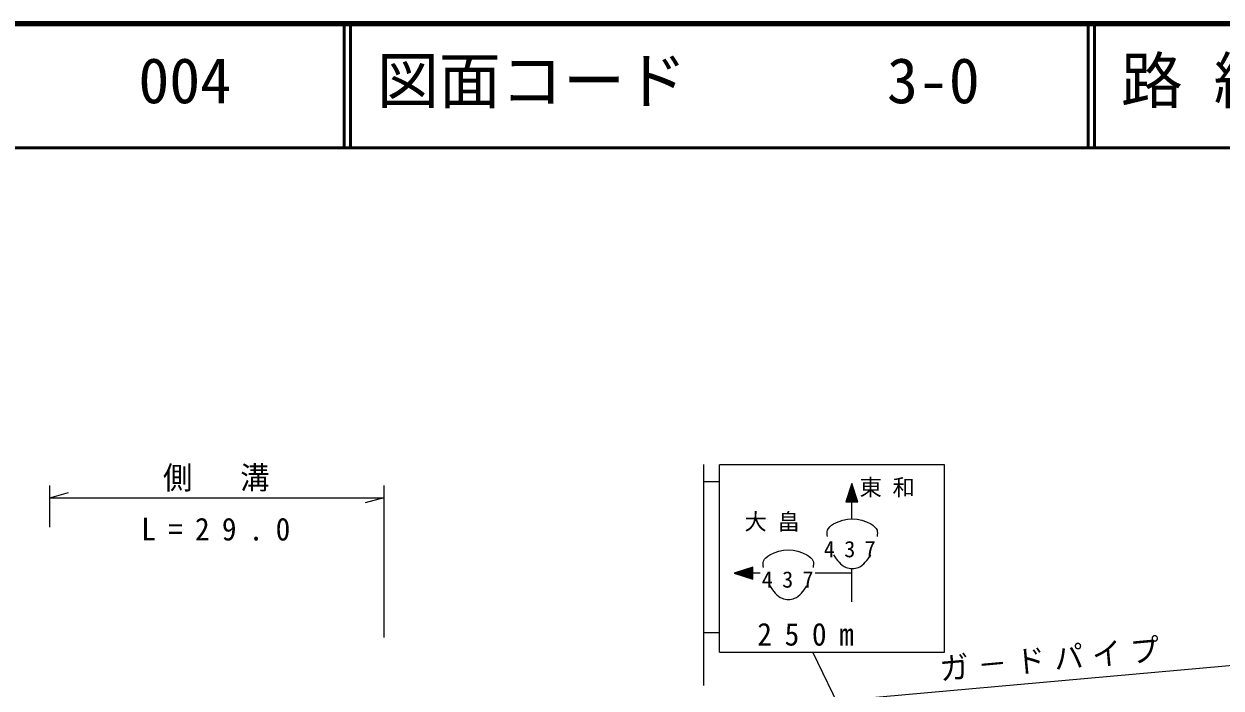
# Model space of a CAD drawing. Units: millimetres, scale not verified. Extents: x -1250 to 680000, y -1250 to 380000.
# Drawn here: x 91912 to 188467, y 326422 to 380000 of the extents above; entities that cross this region are included whole.
import ezdxf
from ezdxf.enums import TextEntityAlignment as Align

# ---------------------------------------------------------------- set-up
doc = ezdxf.new("R2010")
doc.units = ezdxf.units.MM
doc.header["$LTSCALE"] = 1000
for name, color, linetype, lineweight in [('S-BGD-BNDF', 7, 'Continuous', 13), ('S-BGD-ETRL', 7, 'Continuous', 13), ('S-TTL', 2, 'Continuous', 140), ('S-TTL-LINE', 7, 'Continuous', 50), ('S-TTL-TXT', 7, 'Continuous', 13)]:
    doc.layers.add(name, color=color, linetype=linetype, lineweight=lineweight)
doc.layers.add('S-BGD-CRST', color=7, linetype='Continuous')
doc.styles.add('ＭＳ ゴシック', font='')
doc.styles.get('ＭＳ ゴシック').set_extended_font_data('MS Gothic')

# ---------------------------------------------------------------- blocks, each defined once
blk = doc.blocks.new('MARK1197C15L14W1')
at = {"color": 7, "linetype": 'Continuous', "lineweight": 13}
for points in [[(0, 0), (-0.032, -0.1), (0.032, -0.1)], [(0, -0.012), (-0.026, -0.096), (0.026, -0.096)], [(0, -0.024), (-0.02, -0.092), (0.02, -0.092)], [(0, -0.036), (-0.014, -0.088), (0.014, -0.088)], [(0, -0.048), (-0.008, -0.084), (0.008, -0.084)], [(0, -0.064), (-0.002, -0.08), (0.002, -0.08)]]:
    blk.add_lwpolyline(points, close=True, dxfattribs=at)
blk = doc.blocks.new('MARK28C15L15W1')
at = {"color": 7, "linetype": 'Continuous', "lineweight": 13}
blk.add_line((0, 0), (0.014, -0.05), dxfattribs=at)

msp = doc.modelspace()

# ---------------------------------------------------------------- linework, layer by layer
at = {"layer": 'S-BGD-BNDF'}
for p, q in [((146722, 344449), (146722, 326635)), ((148011, 329326), (148011, 344431)), ((146722, 343085), (148011, 343085)), ((158691, 340111), (158691, 342936)), ((151302, 335686), (149200, 335686)), ((158691, 335686), (155727, 335686)), ((158691, 333384), (158691, 336003)), ((146722, 330914), (148011, 330914)), ((164943, 310068), (155531, 329326))]:
    msp.add_line(p, q, dxfattribs=at)
msp.add_lwpolyline([(148011, 329326), (166173, 329326), (166173, 344431), (148011, 344431)], dxfattribs=at)
for points, knots in [([(156718, 338659), (156694, 338834), (156670, 339009), (156718, 339159), (156785, 339370), (156996, 339529), (157218, 339659), (158156, 340206), (159279, 340206), (160218, 339659), (160439, 339529), (160650, 339370), (160718, 339159), (160765, 339009), (160741, 338834), (160718, 338659)], [0, 0, 0, 0, 1, 1, 1, 2, 2, 2, 3, 3, 3, 4, 4, 4, 5, 5, 5, 5]), ([(151564, 336161), (151540, 336336), (151516, 336511), (151564, 336661), (151631, 336872), (151842, 337031), (152064, 337161), (153002, 337708), (154125, 337708), (155064, 337161), (155285, 337031), (155496, 336872), (155564, 336661), (155611, 336511), (155588, 336336), (155564, 336161)], [0, 0, 0, 0, 1, 1, 1, 2, 2, 2, 3, 3, 3, 4, 4, 4, 5, 5, 5, 5]), ([(157218, 337159), (157500, 336744), (157782, 336330), (158218, 336159), (158525, 336037), (158910, 336037), (159218, 336159), (159653, 336330), (159935, 336744), (160218, 337159)], [0, 0, 0, 0, 1, 1, 1, 2, 2, 2, 3, 3, 3, 3]), ([(152064, 334661), (152346, 334246), (152628, 333832), (153064, 333661), (153371, 333539), (153756, 333539), (154064, 333661), (154499, 333832), (154781, 334246), (155064, 334661)], [0, 0, 0, 0, 1, 1, 1, 2, 2, 2, 3, 3, 3, 3])]:
    msp.add_open_spline(points, degree=3, knots=knots, dxfattribs=at)
at = {"layer": 'S-BGD-ETRL'}
for p, q in [((94011, 339390), (94011, 342773)), ((120940, 342773), (120940, 330499)), ((94011, 341773), (120940, 341773)), ((148001, 324547), (201713, 329389))]:
    msp.add_line(p, q, dxfattribs=at)
at = {"layer": 'S-TTL'}
msp.add_line((680000, 380000), (40000, 380000), dxfattribs=at)
at = {"layer": 'S-TTL-LINE'}
for p, q in [((117750, 380000), (117750, 370000)), ((118250, 380000), (118250, 370000)), ((177750, 380000), (177750, 370000)), ((178250, 380000), (178250, 370000)), ((40000, 370000), (680000, 370000))]:
    msp.add_line(p, q, dxfattribs=at)

# ---------------------------------------------------------------- block references
at = {"layer": 'S-BGD-BNDF', "xscale": 15000, "yscale": 15000}
msp.add_blockref('MARK1197C15L14W1', (158691, 342936), dxfattribs=at)
at = {"layer": 'S-BGD-BNDF', "xscale": 15000, "yscale": 15000, "rotation": 90}
msp.add_blockref('MARK1197C15L14W1', (149200, 335686), dxfattribs=at)
at = {"layer": 'S-BGD-ETRL', "xscale": 30000, "yscale": 30000}
for p, rotation in [((94011, 341773), 90), ((120940, 341773), 270)]:
    msp.add_blockref('MARK28C15L15W1', p, dxfattribs=dict(at, rotation=rotation))

# ---------------------------------------------------------------- texts
at = {"layer": 'S-BGD-CRST', "attachment_point": 7, "style": 'ＭＳ ゴシック'}
for s, insert, char_height in [('\\T1.48;東和\\~', (159306, 341811), 1320), ('\\T1.48;大畠\\~', (150027, 339042), 1320), ('\\T1.83;437\\~\\~', (156428, 336950), 1320), ('\\T1.83;437\\~\\~', (151419, 334501), 1320), ('\\T1.86;\\W0.95;250m\\~', (151059, 329817), 1833)]:
    msp.add_mtext(s, dxfattribs=dict(at, insert=insert, char_height=char_height))
at = {"layer": 'S-BGD-ETRL', "char_height": 1833, "attachment_point": 7, "style": 'ＭＳ ゴシック'}
for s, insert in [('\\T1.31;\\W0.95;側\u3000溝', (103125, 342273)), ('\\T1.83;\\W0.95;L=29.0', (101371, 338298))]:
    msp.add_mtext(s, dxfattribs=dict(at, insert=insert))
at = {"layer": 'S-BGD-ETRL', "insert": (165857, 326946), "char_height": 1833, "attachment_point": 7, "rotation": 5.2, "style": 'ＭＳ ゴシック'}
msp.add_mtext('\\T1.3;\\W0.95;ガ－ドパイプ', dxfattribs=at)
at = {"layer": 'S-TTL-TXT', "style": 'ＭＳ ゴシック'}
for s, p in [('図面コード', (120380, 372500)), ('路 線 名', (180380, 372500)), ('004', (101142, 372500)), ('3-0', (161521, 372500))]:
    msp.add_text(s, height=3666, dxfattribs=at).set_placement(p, align=Align.BOTTOM_LEFT)

doc.saveas('drawing.dxf')
